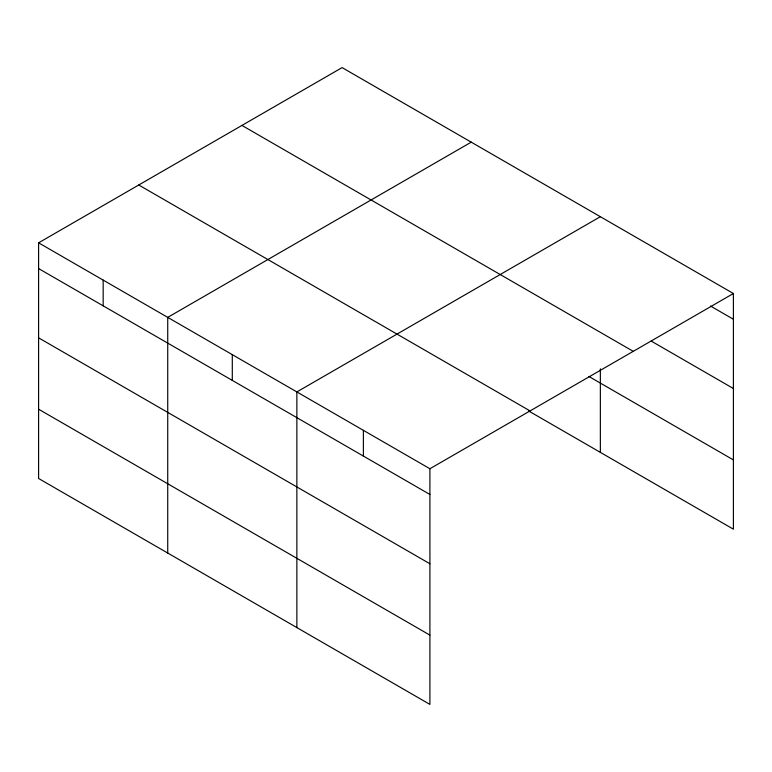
<?xml version="1.0" encoding="UTF-8"?>
<svg xmlns="http://www.w3.org/2000/svg" width="772" height="772" viewBox="0 0 772 772"><rect width="100%" height="100%" fill="white"/><g stroke="black" fill="none" stroke-linecap="round" stroke-linejoin="round"><path stroke-width="1.16" d="M38.6 242.823L429.907 468.739L429.907 704.402L38.6 478.486L38.6 242.823L342.092 67.598L733.4 293.514L733.4 529.177L528.502 410.887M471.229 142.154L167.727 317.369L167.727 553.042M600.355 216.7L296.863 391.925L296.863 627.588M429.907 468.739L733.4 293.514M710.529 306.05L733.4 319.251M651.288 341.118L733.4 388.528M241.945 125.421L633.243 351.337M588.901 376.475L733.4 459.9M138.757 185L530.055 410.916M38.6 268.56L429.907 494.476M38.6 337.837L429.907 563.753M38.6 409.208L429.907 635.124M600.355 368.813L600.355 452.373M363.38 430.332L363.38 456.069M232.295 354.647L232.295 380.384M103.168 280.101L103.168 305.837"/></g></svg>
